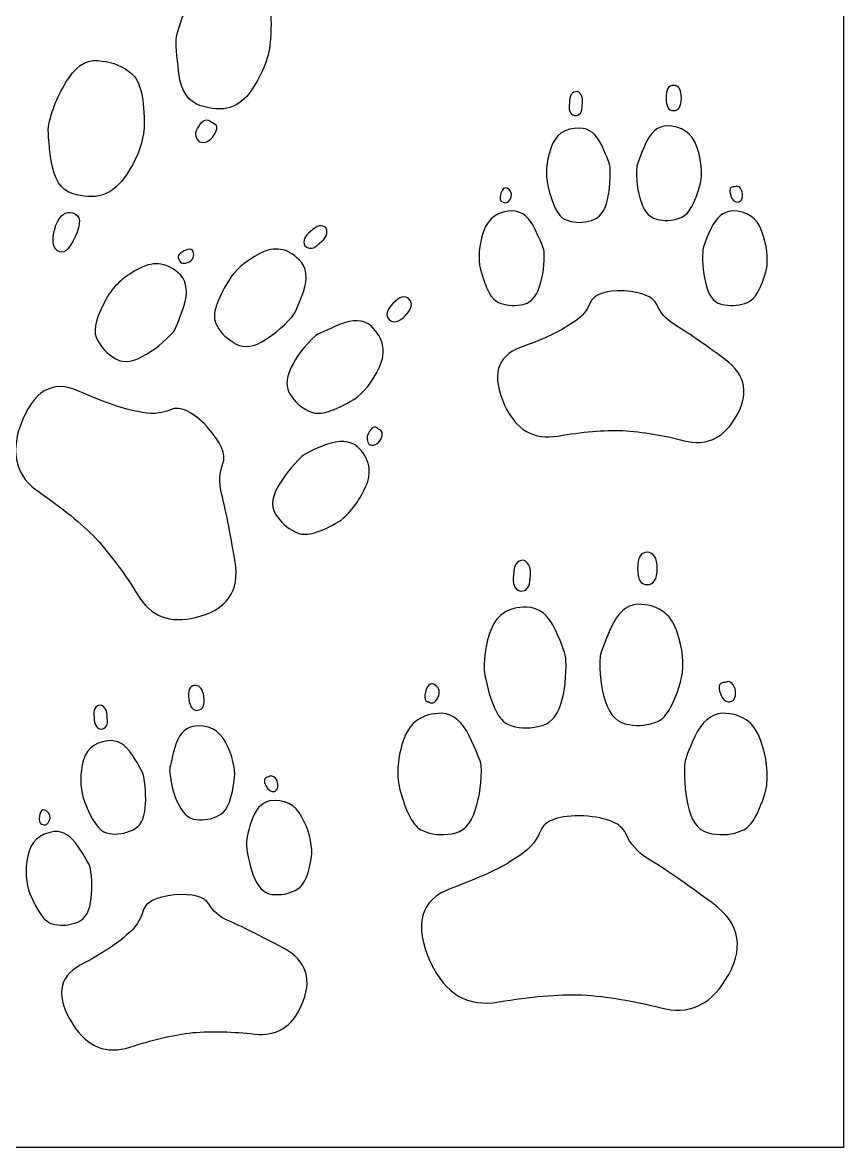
# Model space of a CAD drawing. Header units: centimetres. Extents: x -9.9 to 9.7, y -12.2 to 6.9.
# Drawn here: x 6.684 to 9.652, y -12.22 to -8.15 of the extents above; entities that cross this region are included whole.
import ezdxf

# ---------------------------------------------------------------- set-up
doc = ezdxf.new("R2010")
doc.units = ezdxf.units.CM
doc.header["$MEASUREMENT"] = 0
doc.layers.add('layer 1', color=7, linetype='Continuous')

msp = doc.modelspace()

# ---------------------------------------------------------------- linework, layer by layer
at = {"layer": 'layer 1', "color": 242}
for points, knots in [([(0.25774, -12.21967), (0.25774, -12.21967), (9.65174, -12.21967), (9.65174, -12.21967), (9.65174, -12.21967), (9.65174, -12.21967), (9.65174, 6.88145), (9.65174, 6.88145), (9.65174, 6.88145), (9.65174, 6.88145), (0.25774, 6.88145), (0.25774, 6.88145), (0.25774, 6.88145), (0.25774, 6.88145), (0.25774, -12.21967), (0.25774, -12.21967)], [0, 0, 0, 0, 0.2, 0.2, 0.2, 0.2, 0.4, 0.4, 0.4, 0.4, 0.6, 0.6, 0.6, 0.6, 1, 1, 1, 1]), ([(7.32801, -8.4515), (7.40767, -8.4782), (7.46869, -8.45978), (7.51125, -8.39566), (7.51125, -8.39566), (7.55381, -8.33154), (7.57707, -8.27003), (7.58044, -8.21096), (7.58044, -8.21096), (7.58699, -8.10427), (7.5746, -8.038), (7.54326, -8.01213), (7.54326, -8.01213), (7.51131, -7.9861), (7.47391, -7.96995), (7.43068, -7.96487), (7.43068, -7.96487), (7.38662, -7.95826), (7.34763, -7.97998), (7.31335, -8.03121), (7.31335, -8.03121), (7.27965, -8.0826), (7.25526, -8.13931), (7.2404, -8.20266), (7.2404, -8.20266), (7.23751, -8.22545), (7.24059, -8.26917), (7.24887, -8.33423), (7.24887, -8.33423), (7.25715, -8.39929), (7.28333, -8.43832), (7.32801, -8.4515)], [0, 0, 0, 0, 0.1111111, 0.1111111, 0.1111111, 0.1111111, 0.2222222, 0.2222222, 0.2222222, 0.2222222, 0.3333333, 0.3333333, 0.3333333, 0.3333333, 0.4444444, 0.4444444, 0.4444444, 0.4444444, 0.5555556, 0.5555556, 0.5555556, 0.5555556, 0.6666667, 0.6666667, 0.6666667, 0.6666667, 0.7777778, 0.7777778, 0.7777778, 0.7777778, 1, 1, 1, 1]), ([(6.86378, -8.76885), (6.94362, -8.79495), (7.00599, -8.7763), (7.0509, -8.71287), (7.0509, -8.71287), (7.09581, -8.64944), (7.12007, -8.58887), (7.12309, -8.53098), (7.12309, -8.53098), (7.12508, -8.42678), (7.11041, -8.36175), (7.07847, -8.3357), (7.07847, -8.3357), (7.04729, -8.30926), (7.01147, -8.29422), (6.97119, -8.29), (6.97119, -8.29), (6.92547, -8.28035), (6.88582, -8.29996), (6.85189, -8.35001), (6.85189, -8.35001), (6.81796, -8.40006), (6.79315, -8.456), (6.77829, -8.51935), (6.77829, -8.51935), (6.77492, -8.53944), (6.778, -8.58316), (6.78751, -8.6505), (6.78751, -8.6505), (6.79721, -8.71726), (6.82264, -8.75671), (6.86378, -8.76885)], [0, 0, 0, 0, 0.1111111, 0.1111111, 0.1111111, 0.1111111, 0.2222222, 0.2222222, 0.2222222, 0.2222222, 0.3333333, 0.3333333, 0.3333333, 0.3333333, 0.4444444, 0.4444444, 0.4444444, 0.4444444, 0.5555556, 0.5555556, 0.5555556, 0.5555556, 0.6666667, 0.6666667, 0.6666667, 0.6666667, 0.7777778, 0.7777778, 0.7777778, 0.7777778, 1, 1, 1, 1]), ([(9.03725, -8.37775), (9.05616, -8.37775), (9.06582, -8.39288), (9.06582, -8.42355), (9.06582, -8.42355), (9.06582, -8.4538), (9.05616, -8.46892), (9.03725, -8.46892), (9.03725, -8.46892), (9.01918, -8.46892), (9.01036, -8.4538), (9.01036, -8.42355), (9.01036, -8.42355), (9.01036, -8.39288), (9.01918, -8.37775), (9.03725, -8.37775)], [0, 0, 0, 0, 0.2, 0.2, 0.2, 0.2, 0.4, 0.4, 0.4, 0.4, 0.6, 0.6, 0.6, 0.6, 1, 1, 1, 1]), ([(8.68893, -8.40002), (8.70531, -8.40674), (8.71161, -8.42355), (8.70741, -8.45043), (8.70741, -8.45043), (8.70741, -8.47523), (8.69817, -8.48742), (8.67926, -8.48742), (8.67926, -8.48742), (8.66288, -8.48153), (8.65658, -8.4664), (8.66078, -8.44204), (8.66078, -8.44204), (8.66078, -8.41388), (8.67002, -8.40002), (8.68893, -8.40002)], [0, 0, 0, 0, 0.2, 0.2, 0.2, 0.2, 0.4, 0.4, 0.4, 0.4, 0.6, 0.6, 0.6, 0.6, 1, 1, 1, 1]), ([(7.32486, -8.58347), (7.34426, -8.5892), (7.36048, -8.58184), (7.37219, -8.56166), (7.37219, -8.56166), (7.39161, -8.5348), (7.38948, -8.5182), (7.36655, -8.51144), (7.36655, -8.51144), (7.35145, -8.49548), (7.33592, -8.50048), (7.3213, -8.5262), (7.3213, -8.5262), (7.30514, -8.54635), (7.30657, -8.5653), (7.32486, -8.58347)], [0, 0, 0, 0, 0.2, 0.2, 0.2, 0.2, 0.4, 0.4, 0.4, 0.4, 0.6, 0.6, 0.6, 0.6, 1, 1, 1, 1]), ([(8.69775, -8.53279), (8.73221, -8.53279), (8.75909, -8.55422), (8.77885, -8.59708), (8.77885, -8.59708), (8.79859, -8.63951), (8.80825, -8.66766), (8.80825, -8.6807), (8.80825, -8.6807), (8.80994, -8.72733), (8.80532, -8.76935), (8.79439, -8.80633), (8.79439, -8.80633), (8.78305, -8.8433), (8.76162, -8.86389), (8.72969, -8.86893), (8.72969, -8.86893), (8.70027, -8.8765), (8.67212, -8.8744), (8.64607, -8.86347), (8.64607, -8.86347), (8.6196, -8.85254), (8.59859, -8.81095), (8.58304, -8.73952), (8.58304, -8.73952), (8.57338, -8.70128), (8.57674, -8.65674), (8.59312, -8.60632), (8.59312, -8.60632), (8.60951, -8.5559), (8.64439, -8.53111), (8.69775, -8.53279)], [0, 0, 0, 0, 0.1111111, 0.1111111, 0.1111111, 0.1111111, 0.2222222, 0.2222222, 0.2222222, 0.2222222, 0.3333333, 0.3333333, 0.3333333, 0.3333333, 0.4444444, 0.4444444, 0.4444444, 0.4444444, 0.5555556, 0.5555556, 0.5555556, 0.5555556, 0.6666667, 0.6666667, 0.6666667, 0.6666667, 0.7777778, 0.7777778, 0.7777778, 0.7777778, 1, 1, 1, 1]), ([(9.01036, -8.52439), (9.06709, -8.52439), (9.10364, -8.5496), (9.12129, -8.60002), (9.12129, -8.60002), (9.13852, -8.65044), (9.14272, -8.69414), (9.13473, -8.73111), (9.13473, -8.73111), (9.11582, -8.80254), (9.09314, -8.84372), (9.06709, -8.85464), (9.06709, -8.85464), (9.04061, -8.86599), (9.01414, -8.86893), (8.98683, -8.86389), (8.98683, -8.86389), (8.95489, -8.86011), (8.93263, -8.83826), (8.92002, -8.7996), (8.92002, -8.7996), (8.907, -8.76053), (8.90196, -8.71767), (8.90448, -8.67061), (8.90448, -8.67061), (8.907, -8.66011), (8.91708, -8.63364), (8.93515, -8.5912), (8.93515, -8.5912), (8.95322, -8.54918), (8.97843, -8.52691), (9.01036, -8.52439)], [0, 0, 0, 0, 0.1111111, 0.1111111, 0.1111111, 0.1111111, 0.2222222, 0.2222222, 0.2222222, 0.2222222, 0.3333333, 0.3333333, 0.3333333, 0.3333333, 0.4444444, 0.4444444, 0.4444444, 0.4444444, 0.5555556, 0.5555556, 0.5555556, 0.5555556, 0.6666667, 0.6666667, 0.6666667, 0.6666667, 0.7777778, 0.7777778, 0.7777778, 0.7777778, 1, 1, 1, 1]), ([(8.43556, -8.74961), (8.44859, -8.75716), (8.45363, -8.76767), (8.45027, -8.78153), (8.45027, -8.78153), (8.4427, -8.80044), (8.43346, -8.80675), (8.42169, -8.80002), (8.42169, -8.80002), (8.41035, -8.80002), (8.40741, -8.78952), (8.41329, -8.76809), (8.41329, -8.76809), (8.41917, -8.75171), (8.42632, -8.7454), (8.43556, -8.74961)], [0, 0, 0, 0, 0.2, 0.2, 0.2, 0.2, 0.4, 0.4, 0.4, 0.4, 0.6, 0.6, 0.6, 0.6, 1, 1, 1, 1]), ([(9.25784, -8.74456), (9.26919, -8.7391), (9.27885, -8.74498), (9.286, -8.76305), (9.286, -8.76305), (9.28936, -8.78363), (9.28432, -8.79582), (9.27129, -8.80002), (9.27129, -8.80002), (9.25827, -8.80002), (9.24902, -8.79246), (9.24398, -8.77649), (9.24398, -8.77649), (9.23599, -8.75548), (9.24062, -8.74456), (9.25784, -8.74456)], [0, 0, 0, 0, 0.2, 0.2, 0.2, 0.2, 0.4, 0.4, 0.4, 0.4, 0.6, 0.6, 0.6, 0.6, 1, 1, 1, 1]), ([(6.81032, -8.97607), (6.83081, -8.99106), (6.85175, -8.97424), (6.87372, -8.92577), (6.87372, -8.92577), (6.8972, -8.87647), (6.89426, -8.84749), (6.86545, -8.83899), (6.86545, -8.83899), (6.84017, -8.83153), (6.81976, -8.84659), (6.80361, -8.884), (6.80361, -8.884), (6.78905, -8.93338), (6.79148, -8.96413), (6.81032, -8.97607)], [0, 0, 0, 0, 0.2, 0.2, 0.2, 0.2, 0.4, 0.4, 0.4, 0.4, 0.6, 0.6, 0.6, 0.6, 1, 1, 1, 1]), ([(8.45867, -8.83196), (8.49103, -8.83448), (8.51666, -8.85633), (8.5364, -8.89708), (8.5364, -8.89708), (8.55615, -8.93826), (8.56707, -8.96557), (8.56959, -8.9786), (8.56959, -8.9786), (8.57128, -9.02272), (8.56581, -9.06515), (8.55279, -9.10549), (8.55279, -9.10549), (8.54019, -9.14541), (8.51791, -9.16768), (8.48598, -9.17188), (8.48598, -9.17188), (8.45614, -9.17692), (8.42926, -9.17398), (8.40404, -9.16306), (8.40404, -9.16306), (8.37883, -9.15255), (8.3574, -9.11263), (8.33934, -9.04372), (8.33934, -9.04372), (8.32968, -9.00213), (8.33345, -8.95633), (8.35068, -8.90633), (8.35068, -8.90633), (8.36791, -8.85674), (8.40363, -8.83196), (8.45867, -8.83196)], [0, 0, 0, 0, 0.1111111, 0.1111111, 0.1111111, 0.1111111, 0.2222222, 0.2222222, 0.2222222, 0.2222222, 0.3333333, 0.3333333, 0.3333333, 0.3333333, 0.4444444, 0.4444444, 0.4444444, 0.4444444, 0.5555556, 0.5555556, 0.5555556, 0.5555556, 0.6666667, 0.6666667, 0.6666667, 0.6666667, 0.7777778, 0.7777778, 0.7777778, 0.7777778, 1, 1, 1, 1]), ([(9.24902, -8.83196), (9.30323, -8.83196), (9.33936, -8.85674), (9.35701, -8.90633), (9.35701, -8.90633), (9.37466, -8.95633), (9.38012, -9.00213), (9.37339, -9.04372), (9.37339, -9.04372), (9.35448, -9.11263), (9.3318, -9.15255), (9.3049, -9.16306), (9.3049, -9.16306), (9.27843, -9.17398), (9.25028, -9.17692), (9.22087, -9.17188), (9.22087, -9.17188), (9.18893, -9.16768), (9.16709, -9.14541), (9.15616, -9.10549), (9.15616, -9.10549), (9.14524, -9.06515), (9.14062, -9.02272), (9.14314, -8.9786), (9.14314, -8.9786), (9.14314, -8.96557), (9.15281, -8.93826), (9.17213, -8.89708), (9.17213, -8.89708), (9.19146, -8.85633), (9.21709, -8.83448), (9.24902, -8.83196)], [0, 0, 0, 0, 0.1111111, 0.1111111, 0.1111111, 0.1111111, 0.2222222, 0.2222222, 0.2222222, 0.2222222, 0.3333333, 0.3333333, 0.3333333, 0.3333333, 0.4444444, 0.4444444, 0.4444444, 0.4444444, 0.5555556, 0.5555556, 0.5555556, 0.5555556, 0.6666667, 0.6666667, 0.6666667, 0.6666667, 0.7777778, 0.7777778, 0.7777778, 0.7777778, 1, 1, 1, 1]), ([(7.78113, -8.89452), (7.78911, -8.91286), (7.781, -8.93143), (7.75644, -8.94992), (7.75644, -8.94992), (7.73694, -8.97), (7.71986, -8.97261), (7.70454, -8.95774), (7.70454, -8.95774), (7.69589, -8.94008), (7.70268, -8.92286), (7.72526, -8.90642), (7.72526, -8.90642), (7.74741, -8.88361), (7.7658, -8.87965), (7.78113, -8.89452)], [0, 0, 0, 0, 0.2, 0.2, 0.2, 0.2, 0.4, 0.4, 0.4, 0.4, 0.6, 0.6, 0.6, 0.6, 1, 1, 1, 1]), ([(7.30081, -8.97847), (7.30542, -8.99485), (7.30124, -9.00732), (7.28761, -9.01591), (7.28761, -9.01591), (7.2666, -9.02529), (7.25415, -9.02312), (7.24991, -9.00842), (7.24991, -9.00842), (7.24072, -8.99949), (7.2466, -8.98867), (7.26823, -8.97593), (7.26823, -8.97593), (7.28588, -8.96728), (7.29663, -8.96779), (7.30081, -8.97847)], [0, 0, 0, 0, 0.2, 0.2, 0.2, 0.2, 0.4, 0.4, 0.4, 0.4, 0.6, 0.6, 0.6, 0.6, 1, 1, 1, 1]), ([(7.68382, -9.00905), (7.71174, -9.03616), (7.71667, -9.07467), (7.69896, -9.12494), (7.69896, -9.12494), (7.68158, -9.17486), (7.66726, -9.20527), (7.65701, -9.21582), (7.65701, -9.21582), (7.62168, -9.25494), (7.58488, -9.28535), (7.54695, -9.30671), (7.54695, -9.30671), (7.50867, -9.32775), (7.47511, -9.32757), (7.44526, -9.30654), (7.44526, -9.30654), (7.41548, -9.28953), (7.39433, -9.26568), (7.38181, -9.23633), (7.38181, -9.23633), (7.36896, -9.20666), (7.38466, -9.15642), (7.42825, -9.08632), (7.42825, -9.08632), (7.4505, -9.04774), (7.48826, -9.01429), (7.5412, -8.98632), (7.5412, -8.98632), (7.59415, -8.95836), (7.6419, -8.96571), (7.68382, -9.00905)], [0, 0, 0, 0, 0.1111111, 0.1111111, 0.1111111, 0.1111111, 0.2222222, 0.2222222, 0.2222222, 0.2222222, 0.3333333, 0.3333333, 0.3333333, 0.3333333, 0.4444444, 0.4444444, 0.4444444, 0.4444444, 0.5555556, 0.5555556, 0.5555556, 0.5555556, 0.6666667, 0.6666667, 0.6666667, 0.6666667, 0.7777778, 0.7777778, 0.7777778, 0.7777778, 1, 1, 1, 1]), ([(7.25476, -9.06338), (7.27899, -9.09087), (7.28257, -9.12874), (7.26651, -9.1773), (7.26651, -9.1773), (7.25011, -9.2262), (7.23748, -9.25693), (7.22927, -9.26946), (7.22927, -9.26946), (7.19593, -9.30653), (7.15812, -9.33662), (7.11583, -9.35906), (7.11583, -9.35906), (7.07422, -9.38149), (7.03865, -9.38201), (7.00948, -9.3603), (7.00948, -9.3603), (6.98133, -9.34091), (6.96186, -9.31737), (6.95003, -9.28869), (6.95003, -9.28869), (6.93787, -9.26035), (6.9519, -9.21114), (6.99147, -9.1411), (6.99147, -9.1411), (7.01636, -9.09979), (7.05545, -9.06566), (7.10875, -9.03869), (7.10875, -9.03869), (7.16172, -9.01207), (7.21015, -9.02007), (7.25476, -9.06338)], [0, 0, 0, 0, 0.1111111, 0.1111111, 0.1111111, 0.1111111, 0.2222222, 0.2222222, 0.2222222, 0.2222222, 0.3333333, 0.3333333, 0.3333333, 0.3333333, 0.4444444, 0.4444444, 0.4444444, 0.4444444, 0.5555556, 0.5555556, 0.5555556, 0.5555556, 0.6666667, 0.6666667, 0.6666667, 0.6666667, 0.7777778, 0.7777778, 0.7777778, 0.7777778, 1, 1, 1, 1]), ([(8.08088, -9.1505), (8.09621, -9.16537), (8.09214, -9.18523), (8.06801, -9.21009), (8.06801, -9.21009), (8.04421, -9.2346), (8.02448, -9.23925), (8.00916, -9.22437), (8.00916, -9.22437), (7.99452, -9.21017), (7.99927, -9.19096), (8.02307, -9.16645), (8.02307, -9.16645), (8.0472, -9.1416), (8.06625, -9.13628), (8.08088, -9.1505)], [0, 0, 0, 0, 0.2, 0.2, 0.2, 0.2, 0.4, 0.4, 0.4, 0.4, 0.6, 0.6, 0.6, 0.6, 1, 1, 1, 1]), ([(8.85868, -9.12146), (8.92549, -9.12608), (8.96456, -9.14289), (8.97717, -9.17104), (8.97717, -9.17104), (8.98936, -9.19961), (9.00952, -9.22272), (9.03725, -9.24079), (9.03725, -9.24079), (9.08347, -9.26852), (9.14524, -9.31138), (9.22339, -9.36895), (9.22339, -9.36895), (9.30113, -9.42608), (9.31289, -9.49836), (9.25784, -9.58533), (9.25784, -9.58533), (9.21331, -9.65677), (9.15281, -9.68282), (9.07633, -9.66307), (9.07633, -9.66307), (8.99944, -9.64332), (8.92549, -9.63114), (8.85406, -9.62609), (8.85406, -9.62609), (8.78514, -9.62441), (8.70699, -9.63114), (8.6196, -9.64626), (8.6196, -9.64626), (8.5322, -9.66139), (8.46791, -9.62441), (8.42674, -9.53491), (8.42674, -9.53491), (8.37841, -9.42735), (8.39732, -9.35802), (8.48388, -9.32609), (8.48388, -9.32609), (8.57044, -9.29457), (8.63094, -9.266), (8.66582, -9.24079), (8.66582, -9.24079), (8.70027, -9.22104), (8.7238, -9.19541), (8.73641, -9.16431), (8.73641, -9.16431), (8.74901, -9.13322), (8.78977, -9.11893), (8.85868, -9.12146)], [0, 0, 0, 0, 0.0769231, 0.0769231, 0.0769231, 0.0769231, 0.1538462, 0.1538462, 0.1538462, 0.1538462, 0.2307692, 0.2307692, 0.2307692, 0.2307692, 0.3076923, 0.3076923, 0.3076923, 0.3076923, 0.3846154, 0.3846154, 0.3846154, 0.3846154, 0.4615385, 0.4615385, 0.4615385, 0.4615385, 0.5384615, 0.5384615, 0.5384615, 0.5384615, 0.6153846, 0.6153846, 0.6153846, 0.6153846, 0.6923077, 0.6923077, 0.6923077, 0.6923077, 0.7692308, 0.7692308, 0.7692308, 0.7692308, 0.8461538, 0.8461538, 0.8461538, 0.8461538, 1, 1, 1, 1]), ([(7.94374, -9.24817), (7.9897, -9.29279), (7.99949, -9.34197), (7.97412, -9.39671), (7.97412, -9.39671), (7.94841, -9.45112), (7.91744, -9.48983), (7.88188, -9.51351), (7.88188, -9.51351), (7.81038, -9.55652), (7.75959, -9.57203), (7.7299, -9.56039), (7.7299, -9.56039), (7.69952, -9.54876), (7.67576, -9.53032), (7.65759, -9.50475), (7.65759, -9.50475), (7.63469, -9.47656), (7.63384, -9.44134), (7.65404, -9.4001), (7.65404, -9.4001), (7.67422, -9.35819), (7.70385, -9.3195), (7.74291, -9.28335), (7.74291, -9.28335), (7.75322, -9.27682), (7.78222, -9.2633), (7.83024, -9.24313), (7.83024, -9.24313), (7.87793, -9.22329), (7.91588, -9.22509), (7.94374, -9.24817)], [0, 0, 0, 0, 0.1111111, 0.1111111, 0.1111111, 0.1111111, 0.2222222, 0.2222222, 0.2222222, 0.2222222, 0.3333333, 0.3333333, 0.3333333, 0.3333333, 0.4444444, 0.4444444, 0.4444444, 0.4444444, 0.5555556, 0.5555556, 0.5555556, 0.5555556, 0.6666667, 0.6666667, 0.6666667, 0.6666667, 0.7777778, 0.7777778, 0.7777778, 0.7777778, 1, 1, 1, 1]), ([(7.35113, -9.61263), (7.40162, -9.66893), (7.42007, -9.71329), (7.40813, -9.74602), (7.40813, -9.74602), (7.39553, -9.77876), (7.39369, -9.81335), (7.40195, -9.8498), (7.40195, -9.8498), (7.41759, -9.90863), (7.43392, -9.99195), (7.45196, -10.10008), (7.45196, -10.10008), (7.47, -10.20753), (7.42267, -10.27534), (7.30965, -10.30252), (7.30965, -10.30252), (7.21737, -10.32536), (7.14785, -10.29887), (7.10142, -10.22271), (7.10142, -10.22271), (7.05465, -10.14622), (7.00432, -10.07817), (6.9504, -10.01789), (6.9504, -10.01789), (6.89589, -9.96232), (6.82728, -9.90629), (6.74456, -9.84979), (6.74456, -9.84979), (6.66184, -9.7933), (6.63884, -9.71276), (6.67588, -9.60785), (6.67588, -9.60785), (6.72135, -9.48268), (6.79121, -9.44138), (6.88646, -9.4836), (6.88646, -9.4836), (6.98139, -9.52615), (7.0529, -9.5506), (7.10098, -9.55761), (7.10098, -9.55761), (7.14443, -9.5687), (7.18367, -9.56645), (7.21834, -9.55117), (7.21834, -9.55117), (7.25302, -9.53589), (7.29727, -9.55638), (7.35113, -9.61263)], [0, 0, 0, 0, 0.0769231, 0.0769231, 0.0769231, 0.0769231, 0.1538462, 0.1538462, 0.1538462, 0.1538462, 0.2307692, 0.2307692, 0.2307692, 0.2307692, 0.3076923, 0.3076923, 0.3076923, 0.3076923, 0.3846154, 0.3846154, 0.3846154, 0.3846154, 0.4615385, 0.4615385, 0.4615385, 0.4615385, 0.5384615, 0.5384615, 0.5384615, 0.5384615, 0.6153846, 0.6153846, 0.6153846, 0.6153846, 0.6923077, 0.6923077, 0.6923077, 0.6923077, 0.7692308, 0.7692308, 0.7692308, 0.7692308, 0.8461538, 0.8461538, 0.8461538, 0.8461538, 1, 1, 1, 1]), ([(7.97107, -9.62125), (7.98455, -9.62576), (7.98776, -9.63813), (7.97933, -9.65838), (7.97933, -9.65838), (7.96586, -9.67771), (7.95219, -9.68362), (7.93833, -9.67678), (7.93833, -9.67678), (7.92777, -9.66652), (7.92623, -9.65313), (7.93471, -9.63622), (7.93471, -9.63622), (7.94477, -9.61292), (7.9571, -9.6077), (7.97107, -9.62125)], [0, 0, 0, 0, 0.2, 0.2, 0.2, 0.2, 0.4, 0.4, 0.4, 0.4, 0.6, 0.6, 0.6, 0.6, 1, 1, 1, 1]), ([(7.89516, -9.68513), (7.93908, -9.72777), (7.94886, -9.77628), (7.92416, -9.83034), (7.92416, -9.83034), (7.89912, -9.88474), (7.86752, -9.92615), (7.82935, -9.95457), (7.82935, -9.95457), (7.75982, -9.99552), (7.71003, -10.01001), (7.67998, -9.99738), (7.67998, -9.99738), (7.64994, -9.9854), (7.62481, -9.96564), (7.60495, -9.93841), (7.60495, -9.93841), (7.58237, -9.90989), (7.58219, -9.87465), (7.60474, -9.83372), (7.60474, -9.83372), (7.62762, -9.79244), (7.65726, -9.75442), (7.694, -9.72065), (7.694, -9.72065), (7.70426, -9.7101), (7.73357, -9.69557), (7.78162, -9.67741), (7.78162, -9.67741), (7.82935, -9.6596), (7.8673, -9.66205), (7.89516, -9.68513)], [0, 0, 0, 0, 0.1111111, 0.1111111, 0.1111111, 0.1111111, 0.2222222, 0.2222222, 0.2222222, 0.2222222, 0.3333333, 0.3333333, 0.3333333, 0.3333333, 0.4444444, 0.4444444, 0.4444444, 0.4444444, 0.5555556, 0.5555556, 0.5555556, 0.5555556, 0.6666667, 0.6666667, 0.6666667, 0.6666667, 0.7777778, 0.7777778, 0.7777778, 0.7777778, 1, 1, 1, 1]), ([(8.94169, -10.06687), (8.96593, -10.06687), (8.97831, -10.08626), (8.97831, -10.12559), (8.97831, -10.12559), (8.97831, -10.16437), (8.96593, -10.18376), (8.94169, -10.18376), (8.94169, -10.18376), (8.91852, -10.18376), (8.90721, -10.16437), (8.90721, -10.12559), (8.90721, -10.12559), (8.90721, -10.08626), (8.91852, -10.06687), (8.94169, -10.06687)], [0, 0, 0, 0, 0.2, 0.2, 0.2, 0.2, 0.4, 0.4, 0.4, 0.4, 0.6, 0.6, 0.6, 0.6, 1, 1, 1, 1]), ([(8.49514, -10.09542), (8.51615, -10.10404), (8.52422, -10.12559), (8.51884, -10.16006), (8.51884, -10.16006), (8.51884, -10.19184), (8.50699, -10.20746), (8.48275, -10.20746), (8.48275, -10.20746), (8.46175, -10.19992), (8.45366, -10.18053), (8.45905, -10.14929), (8.45905, -10.14929), (8.45905, -10.1132), (8.4709, -10.09542), (8.49514, -10.09542)], [0, 0, 0, 0, 0.2, 0.2, 0.2, 0.2, 0.4, 0.4, 0.4, 0.4, 0.6, 0.6, 0.6, 0.6, 1, 1, 1, 1]), ([(8.50645, -10.26563), (8.55062, -10.26563), (8.5851, -10.29311), (8.61042, -10.34805), (8.61042, -10.34805), (8.63573, -10.40246), (8.64812, -10.43854), (8.64812, -10.45524), (8.64812, -10.45524), (8.65027, -10.51504), (8.64435, -10.5689), (8.63034, -10.61631), (8.63034, -10.61631), (8.6158, -10.66371), (8.58833, -10.6901), (8.54739, -10.69656), (8.54739, -10.69656), (8.50968, -10.70626), (8.47359, -10.70356), (8.4402, -10.68956), (8.4402, -10.68956), (8.40626, -10.67555), (8.37933, -10.62223), (8.3594, -10.53066), (8.3594, -10.53066), (8.34701, -10.48164), (8.35132, -10.42454), (8.37232, -10.3599), (8.37232, -10.3599), (8.39333, -10.29526), (8.43804, -10.26349), (8.50645, -10.26563)], [0, 0, 0, 0, 0.1111111, 0.1111111, 0.1111111, 0.1111111, 0.2222222, 0.2222222, 0.2222222, 0.2222222, 0.3333333, 0.3333333, 0.3333333, 0.3333333, 0.4444444, 0.4444444, 0.4444444, 0.4444444, 0.5555556, 0.5555556, 0.5555556, 0.5555556, 0.6666667, 0.6666667, 0.6666667, 0.6666667, 0.7777778, 0.7777778, 0.7777778, 0.7777778, 1, 1, 1, 1]), ([(8.90721, -10.25487), (8.97993, -10.25487), (9.0268, -10.28718), (9.04942, -10.35182), (9.04942, -10.35182), (9.0715, -10.41646), (9.07689, -10.47248), (9.06665, -10.51989), (9.06665, -10.51989), (9.04241, -10.61146), (9.01333, -10.66424), (8.97993, -10.67825), (8.97993, -10.67825), (8.94599, -10.69279), (8.91206, -10.69656), (8.87704, -10.6901), (8.87704, -10.6901), (8.83611, -10.68525), (8.80756, -10.65724), (8.7914, -10.60768), (8.7914, -10.60768), (8.7747, -10.55759), (8.76824, -10.50264), (8.77147, -10.44232), (8.77147, -10.44232), (8.7747, -10.42885), (8.78763, -10.39491), (8.81079, -10.34051), (8.81079, -10.34051), (8.83396, -10.28664), (8.86627, -10.2581), (8.90721, -10.25487)], [0, 0, 0, 0, 0.1111111, 0.1111111, 0.1111111, 0.1111111, 0.2222222, 0.2222222, 0.2222222, 0.2222222, 0.3333333, 0.3333333, 0.3333333, 0.3333333, 0.4444444, 0.4444444, 0.4444444, 0.4444444, 0.5555556, 0.5555556, 0.5555556, 0.5555556, 0.6666667, 0.6666667, 0.6666667, 0.6666667, 0.7777778, 0.7777778, 0.7777778, 0.7777778, 1, 1, 1, 1]), ([(8.17033, -10.54358), (8.18703, -10.55328), (8.1935, -10.56675), (8.18918, -10.58452), (8.18918, -10.58452), (8.17949, -10.60876), (8.16764, -10.61684), (8.15256, -10.60823), (8.15256, -10.60823), (8.13801, -10.60823), (8.13424, -10.59476), (8.14178, -10.56729), (8.14178, -10.56729), (8.14933, -10.54628), (8.15848, -10.5382), (8.17033, -10.54358)], [0, 0, 0, 0, 0.2, 0.2, 0.2, 0.2, 0.4, 0.4, 0.4, 0.4, 0.6, 0.6, 0.6, 0.6, 1, 1, 1, 1]), ([(9.22448, -10.53712), (9.23903, -10.53011), (9.25141, -10.53766), (9.26057, -10.56082), (9.26057, -10.56082), (9.26488, -10.58721), (9.25842, -10.60284), (9.24171, -10.60823), (9.24171, -10.60823), (9.22502, -10.60823), (9.21317, -10.59853), (9.20671, -10.57806), (9.20671, -10.57806), (9.19647, -10.55113), (9.20239, -10.53712), (9.22448, -10.53712)], [0, 0, 0, 0, 0.2, 0.2, 0.2, 0.2, 0.4, 0.4, 0.4, 0.4, 0.6, 0.6, 0.6, 0.6, 1, 1, 1, 1]), ([(7.30486, -10.54847), (7.32349, -10.54582), (7.33513, -10.55936), (7.33943, -10.58958), (7.33943, -10.58958), (7.34367, -10.61939), (7.33627, -10.63564), (7.31764, -10.6383), (7.31764, -10.6383), (7.29984, -10.64082), (7.28903, -10.62716), (7.28479, -10.59736), (7.28479, -10.59736), (7.28049, -10.56714), (7.28707, -10.551), (7.30486, -10.54847)], [0, 0, 0, 0, 0.2, 0.2, 0.2, 0.2, 0.4, 0.4, 0.4, 0.4, 0.6, 0.6, 0.6, 0.6, 1, 1, 1, 1]), ([(6.96482, -10.61922), (6.98191, -10.62355), (6.99047, -10.63922), (6.9901, -10.6663), (6.9901, -10.6663), (6.99358, -10.69073), (6.98617, -10.70403), (6.96755, -10.70668), (6.96755, -10.70668), (6.95058, -10.70318), (6.94226, -10.68916), (6.94298, -10.66456), (6.94298, -10.66456), (6.93903, -10.63683), (6.9462, -10.62187), (6.96482, -10.61922)], [0, 0, 0, 0, 0.2, 0.2, 0.2, 0.2, 0.4, 0.4, 0.4, 0.4, 0.6, 0.6, 0.6, 0.6, 1, 1, 1, 1]), ([(8.19996, -10.64916), (8.24143, -10.6524), (8.27429, -10.6804), (8.29961, -10.73265), (8.29961, -10.73265), (8.32492, -10.78544), (8.33893, -10.82046), (8.34216, -10.83715), (8.34216, -10.83715), (8.34431, -10.89371), (8.33732, -10.94812), (8.32062, -10.99983), (8.32062, -10.99983), (8.30446, -11.051), (8.2759, -11.07954), (8.23497, -11.08493), (8.23497, -11.08493), (8.19673, -11.0914), (8.16225, -11.08762), (8.12994, -11.07362), (8.12994, -11.07362), (8.09761, -11.06015), (8.07014, -11.00898), (8.04697, -10.92064), (8.04697, -10.92064), (8.03459, -10.86732), (8.03944, -10.8086), (8.06152, -10.7445), (8.06152, -10.7445), (8.08361, -10.68094), (8.12939, -10.64916), (8.19996, -10.64916)], [0, 0, 0, 0, 0.1111111, 0.1111111, 0.1111111, 0.1111111, 0.2222222, 0.2222222, 0.2222222, 0.2222222, 0.3333333, 0.3333333, 0.3333333, 0.3333333, 0.4444444, 0.4444444, 0.4444444, 0.4444444, 0.5555556, 0.5555556, 0.5555556, 0.5555556, 0.6666667, 0.6666667, 0.6666667, 0.6666667, 0.7777778, 0.7777778, 0.7777778, 0.7777778, 1, 1, 1, 1]), ([(9.21317, -10.64916), (9.28265, -10.64916), (9.32898, -10.68094), (9.3516, -10.7445), (9.3516, -10.7445), (9.37423, -10.8086), (9.38123, -10.86732), (9.37261, -10.92064), (9.37261, -10.92064), (9.34837, -11.00898), (9.31929, -11.06015), (9.28481, -11.07362), (9.28481, -11.07362), (9.25088, -11.08762), (9.21479, -11.0914), (9.17708, -11.08493), (9.17708, -11.08493), (9.13614, -11.07954), (9.10813, -11.051), (9.09413, -10.99983), (9.09413, -10.99983), (9.08012, -10.94812), (9.0742, -10.89371), (9.07743, -10.83715), (9.07743, -10.83715), (9.07743, -10.82046), (9.08981, -10.78544), (9.11459, -10.73265), (9.11459, -10.73265), (9.13937, -10.6804), (9.17223, -10.6524), (9.21317, -10.64916)], [0, 0, 0, 0, 0.1111111, 0.1111111, 0.1111111, 0.1111111, 0.2222222, 0.2222222, 0.2222222, 0.2222222, 0.3333333, 0.3333333, 0.3333333, 0.3333333, 0.4444444, 0.4444444, 0.4444444, 0.4444444, 0.5555556, 0.5555556, 0.5555556, 0.5555556, 0.6666667, 0.6666667, 0.6666667, 0.6666667, 0.7777778, 0.7777778, 0.7777778, 0.7777778, 1, 1, 1, 1]), ([(7.29892, -10.69671), (7.35481, -10.68875), (7.39435, -10.70847), (7.4188, -10.75567), (7.4188, -10.75567), (7.44284, -10.80293), (7.45311, -10.84539), (7.45042, -10.88294), (7.45042, -10.88294), (7.44181, -10.95596), (7.42523, -10.9997), (7.40109, -11.01412), (7.40109, -11.01412), (7.3766, -11.02901), (7.35093, -11.03561), (7.32332, -11.03447), (7.32332, -11.03447), (7.29133, -11.03522), (7.26633, -11.01682), (7.24849, -10.9805), (7.24849, -10.9805), (7.23018, -10.94383), (7.21921, -10.90231), (7.2151, -10.8556), (7.2151, -10.8556), (7.21611, -10.8449), (7.22234, -10.8174), (7.23419, -10.77306), (7.23419, -10.77306), (7.2461, -10.72914), (7.26782, -10.70367), (7.29892, -10.69671)], [0, 0, 0, 0, 0.1111111, 0.1111111, 0.1111111, 0.1111111, 0.2222222, 0.2222222, 0.2222222, 0.2222222, 0.3333333, 0.3333333, 0.3333333, 0.3333333, 0.4444444, 0.4444444, 0.4444444, 0.4444444, 0.5555556, 0.5555556, 0.5555556, 0.5555556, 0.6666667, 0.6666667, 0.6666667, 0.6666667, 0.7777778, 0.7777778, 0.7777778, 0.7777778, 1, 1, 1, 1]), ([(6.99212, -10.74879), (7.02607, -10.74397), (7.05556, -10.76131), (7.08102, -10.80076), (7.08102, -10.80076), (7.10642, -10.8398), (7.11989, -10.86618), (7.12172, -10.87902), (7.12172, -10.87902), (7.12991, -10.92473), (7.13124, -10.96677), (7.12567, -11.00473), (7.12567, -11.00473), (7.11967, -11.04275), (7.10145, -11.06604), (7.07069, -11.07548), (7.07069, -11.07548), (7.04278, -11.08705), (7.01474, -11.08893), (6.98755, -11.08181), (6.98755, -11.08181), (6.95994, -11.07476), (6.93341, -11.03672), (6.90809, -10.96853), (6.90809, -10.96853), (6.89321, -10.93222), (6.89028, -10.88786), (6.89936, -10.8359), (6.89936, -10.8359), (6.90844, -10.78392), (6.93932, -10.75461), (6.99212, -10.74879)], [0, 0, 0, 0, 0.1111111, 0.1111111, 0.1111111, 0.1111111, 0.2222222, 0.2222222, 0.2222222, 0.2222222, 0.3333333, 0.3333333, 0.3333333, 0.3333333, 0.4444444, 0.4444444, 0.4444444, 0.4444444, 0.5555556, 0.5555556, 0.5555556, 0.5555556, 0.6666667, 0.6666667, 0.6666667, 0.6666667, 0.7777778, 0.7777778, 0.7777778, 0.7777778, 1, 1, 1, 1]), ([(7.5736, -10.87893), (7.58401, -10.87196), (7.59435, -10.8764), (7.60392, -10.8932), (7.60392, -10.8932), (7.61012, -10.91301), (7.60686, -10.92572), (7.59461, -10.93169), (7.59461, -10.93169), (7.58178, -10.93351), (7.57161, -10.92736), (7.56441, -10.91233), (7.56441, -10.91233), (7.5536, -10.89275), (7.55662, -10.88135), (7.5736, -10.87893)], [0, 0, 0, 0, 0.2, 0.2, 0.2, 0.2, 0.4, 0.4, 0.4, 0.4, 0.6, 0.6, 0.6, 0.6, 1, 1, 1, 1]), ([(7.57715, -10.96627), (7.63055, -10.95867), (7.66962, -10.97803), (7.69396, -11.0244), (7.69396, -11.0244), (7.71835, -11.07119), (7.73015, -11.11555), (7.72936, -11.15747), (7.72936, -11.15747), (7.72039, -11.22801), (7.70362, -11.27051), (7.6786, -11.28463), (7.6786, -11.28463), (7.65406, -11.2991), (7.62674, -11.30594), (7.59705, -11.3051), (7.59705, -11.3051), (7.565, -11.30543), (7.54036, -11.28655), (7.524, -11.24877), (7.524, -11.24877), (7.50759, -11.21055), (7.49708, -11.16939), (7.49338, -11.12558), (7.49338, -11.12558), (7.49156, -11.11274), (7.49725, -11.08448), (7.51052, -11.0412), (7.51052, -11.0412), (7.52386, -10.99834), (7.54604, -10.97323), (7.57715, -10.96627)], [0, 0, 0, 0, 0.1111111, 0.1111111, 0.1111111, 0.1111111, 0.2222222, 0.2222222, 0.2222222, 0.2222222, 0.3333333, 0.3333333, 0.3333333, 0.3333333, 0.4444444, 0.4444444, 0.4444444, 0.4444444, 0.5555556, 0.5555556, 0.5555556, 0.5555556, 0.6666667, 0.6666667, 0.6666667, 0.6666667, 0.7777778, 0.7777778, 0.7777778, 0.7777778, 1, 1, 1, 1]), ([(6.7642, -10.99913), (6.7781, -11.00476), (6.78454, -11.0144), (6.78317, -11.02853), (6.78317, -11.02853), (6.77837, -11.04822), (6.77014, -11.05573), (6.75761, -11.05075), (6.75761, -11.05075), (6.74643, -11.05234), (6.74206, -11.0424), (6.74485, -11.02047), (6.74485, -11.02047), (6.74835, -11.0035), (6.75451, -10.99629), (6.7642, -10.99913)], [0, 0, 0, 0, 0.2, 0.2, 0.2, 0.2, 0.4, 0.4, 0.4, 0.4, 0.6, 0.6, 0.6, 0.6, 1, 1, 1, 1]), ([(8.71276, -11.02029), (8.7984, -11.02622), (8.8485, -11.04777), (8.86466, -11.08386), (8.86466, -11.08386), (8.88028, -11.12048), (8.90614, -11.15011), (8.94169, -11.17327), (8.94169, -11.17327), (9.00094, -11.20882), (9.08012, -11.26377), (9.18031, -11.33756), (9.18031, -11.33756), (9.27996, -11.41082), (9.29505, -11.50347), (9.22448, -11.61497), (9.22448, -11.61497), (9.16739, -11.70654), (9.08981, -11.73994), (8.99178, -11.71462), (8.99178, -11.71462), (8.89321, -11.6893), (8.7984, -11.67369), (8.70683, -11.66722), (8.70683, -11.66722), (8.6185, -11.66507), (8.5183, -11.67369), (8.40626, -11.69308), (8.40626, -11.69308), (8.29422, -11.71247), (8.21181, -11.66507), (8.15902, -11.55033), (8.15902, -11.55033), (8.09708, -11.41244), (8.12131, -11.32356), (8.23228, -11.28262), (8.23228, -11.28262), (8.34324, -11.24222), (8.42081, -11.20559), (8.46551, -11.17327), (8.46551, -11.17327), (8.50968, -11.14795), (8.53985, -11.1151), (8.55601, -11.07524), (8.55601, -11.07524), (8.57217, -11.03537), (8.62442, -11.01706), (8.71276, -11.02029)], [0, 0, 0, 0, 0.0769231, 0.0769231, 0.0769231, 0.0769231, 0.1538462, 0.1538462, 0.1538462, 0.1538462, 0.2307692, 0.2307692, 0.2307692, 0.2307692, 0.3076923, 0.3076923, 0.3076923, 0.3076923, 0.3846154, 0.3846154, 0.3846154, 0.3846154, 0.4615385, 0.4615385, 0.4615385, 0.4615385, 0.5384615, 0.5384615, 0.5384615, 0.5384615, 0.6153846, 0.6153846, 0.6153846, 0.6153846, 0.6923077, 0.6923077, 0.6923077, 0.6923077, 0.7692308, 0.7692308, 0.7692308, 0.7692308, 0.8461538, 0.8461538, 0.8461538, 0.8461538, 1, 1, 1, 1]), ([(6.79852, -11.07703), (6.83074, -11.07498), (6.85905, -11.09292), (6.88422, -11.1303), (6.88422, -11.1303), (6.90945, -11.1681), (6.92404, -11.19347), (6.92835, -11.20595), (6.92835, -11.20595), (6.93618, -11.24918), (6.93675, -11.29176), (6.92957, -11.33332), (6.92957, -11.33332), (6.92275, -11.37441), (6.90393, -11.39947), (6.87306, -11.40808), (6.87306, -11.40808), (6.84438, -11.41724), (6.81747, -11.41811), (6.7911, -11.41088), (6.7911, -11.41088), (6.76479, -11.40406), (6.73808, -11.36774), (6.71063, -11.30238), (6.71063, -11.30238), (6.69528, -11.26275), (6.69259, -11.21711), (6.70255, -11.16543), (6.70255, -11.16543), (6.71258, -11.11417), (6.74428, -11.08474), (6.79852, -11.07703)], [0, 0, 0, 0, 0.1111111, 0.1111111, 0.1111111, 0.1111111, 0.2222222, 0.2222222, 0.2222222, 0.2222222, 0.3333333, 0.3333333, 0.3333333, 0.3333333, 0.4444444, 0.4444444, 0.4444444, 0.4444444, 0.5555556, 0.5555556, 0.5555556, 0.5555556, 0.6666667, 0.6666667, 0.6666667, 0.6666667, 0.7777778, 0.7777778, 0.7777778, 0.7777778, 1, 1, 1, 1]), ([(7.23316, -11.30618), (7.29963, -11.30137), (7.34048, -11.31245), (7.35685, -11.33842), (7.35685, -11.33842), (7.37285, -11.36486), (7.39596, -11.38481), (7.42581, -11.39871), (7.42581, -11.39871), (7.47523, -11.41956), (7.54209, -11.45313), (7.62715, -11.49889), (7.62715, -11.49889), (7.71174, -11.54429), (7.73346, -11.61384), (7.69142, -11.70724), (7.69142, -11.70724), (7.65755, -11.78385), (7.6016, -11.818), (7.52349, -11.80926), (7.52349, -11.80926), (7.44497, -11.80058), (7.37041, -11.79894), (7.29933, -11.80398), (7.29933, -11.80398), (7.23121, -11.81198), (7.15515, -11.82956), (7.07117, -11.85671), (7.07117, -11.85671), (6.98719, -11.88386), (6.91867, -11.85644), (6.86557, -11.77404), (6.86557, -11.77404), (6.80288, -11.67484), (6.8118, -11.60389), (6.8926, -11.5603), (6.8926, -11.5603), (6.97346, -11.51712), (7.02906, -11.4805), (7.05989, -11.45077), (7.05989, -11.45077), (7.09106, -11.42649), (7.11065, -11.39794), (7.11871, -11.36554), (7.11871, -11.36554), (7.12677, -11.33314), (7.16492, -11.31335), (7.23316, -11.30618)], [0, 0, 0, 0, 0.0769231, 0.0769231, 0.0769231, 0.0769231, 0.1538462, 0.1538462, 0.1538462, 0.1538462, 0.2307692, 0.2307692, 0.2307692, 0.2307692, 0.3076923, 0.3076923, 0.3076923, 0.3076923, 0.3846154, 0.3846154, 0.3846154, 0.3846154, 0.4615385, 0.4615385, 0.4615385, 0.4615385, 0.5384615, 0.5384615, 0.5384615, 0.5384615, 0.6153846, 0.6153846, 0.6153846, 0.6153846, 0.6923077, 0.6923077, 0.6923077, 0.6923077, 0.7692308, 0.7692308, 0.7692308, 0.7692308, 0.8461538, 0.8461538, 0.8461538, 0.8461538, 1, 1, 1, 1])]:
    msp.add_open_spline(points, degree=3, knots=knots, dxfattribs=at)

doc.saveas('drawing.dxf')
